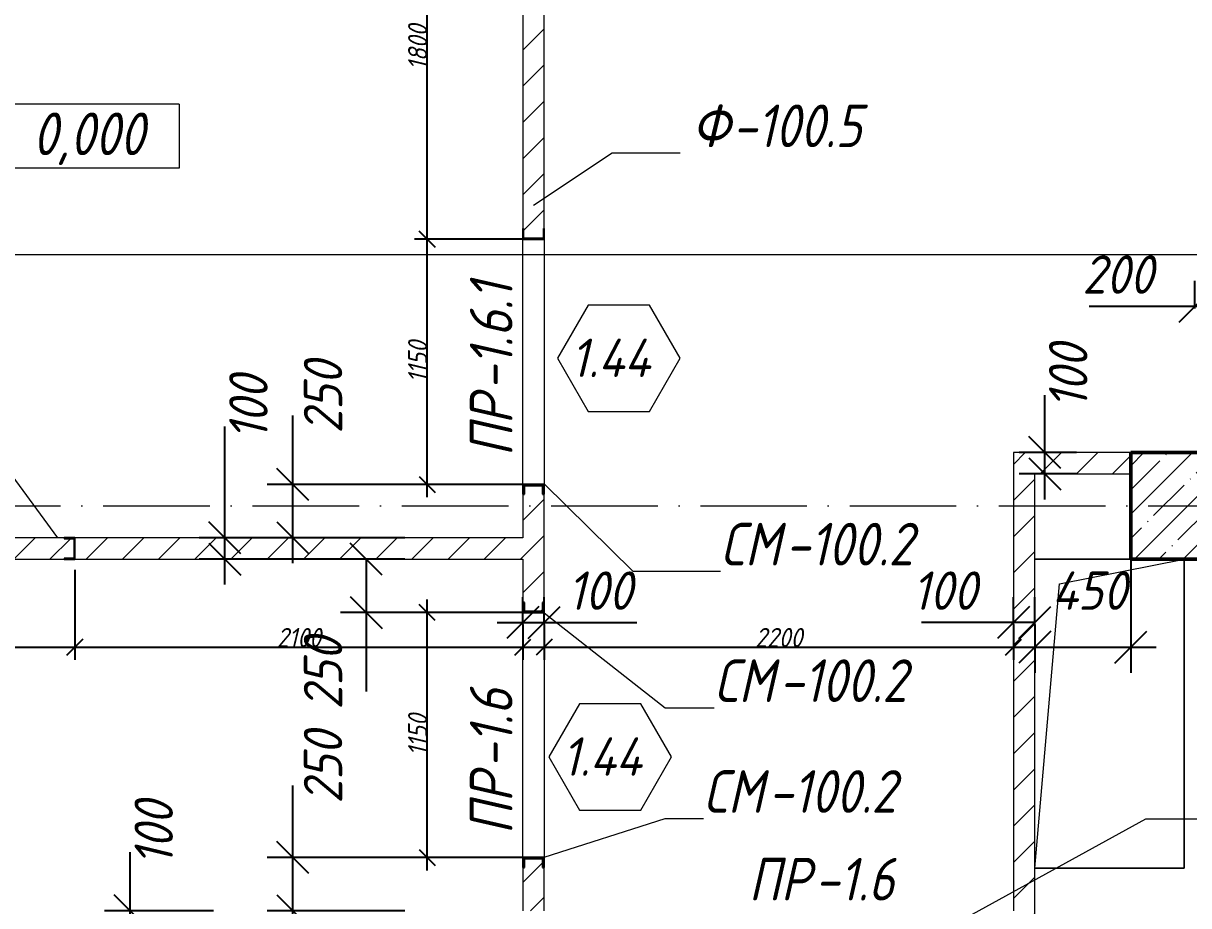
# Model space of a CAD drawing. Header units: millimetres. Extents: x -401725 to 250493, y 305116 to 802890.
# Drawn here: x -175143 to -169679, y 624872 to 629010 of the extents above; entities that cross this region are included whole.
import ezdxf

# ---------------------------------------------------------------- set-up
doc = ezdxf.new("R2010")
doc.units = ezdxf.units.MM
doc.linetypes.add('50_200_ШТРИХ_1Т_ш5_п1_п1_', pattern=[700, 500, -100, 0, -100])
for name, color, linetype, lineweight in [('A-____-____-DIMS', 7, 'Continuous', 9), ('A-DOOR-____-IDEN', 7, 'Continuous', 9), ('A-FLOR-____-OTLN', 7, 'Continuous', 9), ('A-GENM-____-IDEN', 7, 'Continuous', 9), ('A-GENM-____-MCUT', 7, 'Continuous', 25), ('A-GENM-____-OTLN', 7, 'Continuous', 9), ('A-GENM-____-OTLN-1', 7, 'Continuous', 25), ('G-____-____-DIMS', 7, 'Continuous', 9), ('S-COLS-____-MCUT', 7, 'Continuous', 50), ('S-COLS-____-OTLN', 7, 'Continuous', 9), ('S-GRID-____-OTLN-1', 7, '50_200_ШТРИХ_1Т_ш5_п1_п1_', 9)]:
    doc.layers.add(name, color=color, linetype=linetype, lineweight=lineweight)
for name, color, linetype, lineweight, true_color in [('A-WALL-____-PATT-5', 7, 'Continuous', 9, 0x000000), ('A-WALL-FNSH-MCUT-2', 7, 'Continuous', 13, 0x000000), ('G-____-____-SYMB-2', 7, 'Continuous', 9, 0x000000), ('I-WALL-____-OTLN-3', 7, 'Continuous', 9, 0x000000)]:
    doc.layers.add(name, color=color, linetype=linetype, lineweight=lineweight, true_color=true_color)
doc.styles.add('ISOCPEUR_I_10', font='isocpeui.ttf', dxfattribs={"width": 0.9, "height": 180})
doc.styles.add('ISOCPEUR_I_14', font='isocpeui.ttf', dxfattribs={"width": 0.9, "height": 180})
doc.styles.add('ISOCPEUR_I_2', font='isocpeui.ttf', dxfattribs={"width": 0.85, "height": 2.3})
doc.styles.add('ISOCPEUR_I_7', font='isocpeui.ttf', dxfattribs={"width": 0.9, "height": 90})
doc.dimstyles.new('ISO-1_8_0_9К_СРЕДНИЙ_Кладочные_2', dxfattribs={"dimscale": 304.8, "dimtxt": 89.638306, "dimasz": 0.246063, "dimexe": 0.19685, "dimexo": 0, "dimgap": 0, "dimtad": 1, "dimdec": 3, "dimrnd": 0.001, "dimdsep": 46, "dimtxsty": 'ISOCPEUR_I_7', "dimblk1": 'OBLIQUE', "dimblk2": 'OBLIQUE', "dimsah": 1, "dimcen": 0.09, "dimdle": 0.19685, "dimazin": 0, "dimtfac": 1, "dimtdec": 4, "dimtix": 1, "dimtmove": 1, "dimatfit": 3, "dimfxl": 1, "dimtvp": 1, "dimtolj": 1, "dimtzin": 0, "dimarcsym": 2})
doc.dimstyles.new('ISO-1_8_0_9К_СРЕДНИЙ_Кладочные_3', dxfattribs={"dimscale": 304.8, "dimtxt": 179.276612, "dimasz": 0.492126, "dimexe": 0.393701, "dimexo": 0, "dimgap": 0, "dimtad": 1, "dimdec": 3, "dimrnd": 0.001, "dimdsep": 46, "dimtxsty": 'ISOCPEUR_I_10', "dimblk1": 'OBLIQUE', "dimblk2": 'OBLIQUE', "dimsah": 1, "dimcen": 0.09, "dimdle": 0.393701, "dimazin": 0, "dimtfac": 1, "dimtdec": 4, "dimtix": 1, "dimtmove": 0, "dimatfit": 3, "dimfxl": 1, "dimtvp": 1, "dimtolj": 1, "dimtzin": 0, "dimarcsym": 2})
doc.dimstyles.new('ISO-1_8_0_9К_СРЕДНИЙ_Кладочные_4', dxfattribs={"dimscale": 304.8, "dimtxt": 179.276612, "dimasz": 0.492126, "dimexe": 0.393701, "dimexo": 0, "dimgap": 0, "dimtad": 1, "dimdec": 3, "dimrnd": 0.001, "dimdsep": 46, "dimtxsty": 'ISOCPEUR_I_10', "dimblk1": 'OBLIQUE', "dimblk2": 'OBLIQUE', "dimsah": 1, "dimcen": 0.09, "dimdle": 0.393701, "dimazin": 0, "dimtfac": 1, "dimtdec": 4, "dimtix": 1, "dimtmove": 1, "dimatfit": 3, "dimfxl": 1, "dimtvp": 1, "dimtolj": 1, "dimtzin": 0, "dimarcsym": 2})
pattern_1 = [(45, (-175000.74, 544716.51), (-84.85281, 84.85281), [])]

# ---------------------------------------------------------------- blocks, each defined once
blk = doc.blocks.new('BSC_Колонна _Прямоугольная - 500х500-V70-АР1_Кладочный план 1 этажа в осях 1-64_Ю-ЯЯ')
at = {"layer": 'S-COLS-____-OTLN'}
h = blk.add_hatch(dxfattribs=at)
h.set_pattern_fill('FP_71', color=256, style=0, pattern_type=2)
h.set_pattern_definition([(45, (-5300, -82031.04), (-114.04925, 114.04925), []), (45, (-5185.95, -82031.04), (-114.04925, 114.04925), [201.613, -40.323, 3.353, -36.97])])
h.paths.add_polyline_path([(-250, -250), (250, -250), (250, 250), (-250, 250)], flags=0)
at = {"layer": 'S-COLS-____-MCUT'}
for p, q in [((250, 250), (-250, 250)), ((-250, 250), (-250, -250)), ((250, -250), (250, 250)), ((-250, -250), (250, -250))]:
    blk.add_line(p, q, dxfattribs=at)
blk = doc.blocks.new('154_Стойка_СКБ_Швеллер - СМ-2230_100-28215779-АР1_Кладочный план 1 этажа в осях 1-64_Ю-ЯЯ')
at = {"layer": 'A-GENM-____-MCUT'}
for p, q in [((171, 50), (125, 50)), ((125, 50), (125, -50)), ((129.5, 42.4), (171, 42.4)), ((129.5, -42.4), (129.5, 42.4)), ((171, 42.4), (171, 50)), ((125, -50), (171, -50)), ((171, -42.4), (129.5, -42.4)), ((171, -50), (171, -42.4))]:
    blk.add_line(p, q, dxfattribs=at)
blk = doc.blocks.new('154_Фахверк_СКБ_Швеллер - Тип_100_4010-27736299-АР1_Кладочный план 1 этажа в осях 1-64_Ю-ЯЯ')
at = {"layer": 'A-GENM-____-MCUT'}
for p, q in [((175, 50), (125, 50)), ((125, 50), (125, -50)), ((128, 47), (175, 47)), ((128, -47), (128, 47)), ((175, 47), (175, 50)), ((125, -50), (175, -50)), ((175, -47), (128, -47)), ((175, -50), (175, -47))]:
    blk.add_line(p, q, dxfattribs=at)
blk = doc.blocks.new('AR_Отверстие прямоугольное _в плите_ - AR_Отверстие прямоугольное _в плите_-30602890-АР1_Кладочный план 1 этажа в осях 1-64_Ю-ЯЯ')
at = {"layer": 'A-GENM-____-OTLN'}
for p, q in [((100, 725), (-350, 725)), ((-233.3, 608.3), (350, 725)), ((350, -725), (350, 725)), ((-350, -725), (-233.3, 608.3)), ((-350, -725), (350, -725))]:
    blk.add_line(p, q, dxfattribs=at)
blk = doc.blocks.new('Марка проема - марка проема-27336095-АР1_Кладочный план 1 этажа в осях 1-64_Ю-ЯЯ')
at = {"layer": 'A-DOOR-____-IDEN'}
for p, q in [((-1.439, 0.159), (-2.877, -2.333)), ((1.439, 0.159), (-1.439, 0.159)), ((2.877, -2.333), (1.439, 0.159)), ((-2.877, -2.333), (-1.439, -4.825)), ((1.439, -4.825), (2.877, -2.333)), ((-1.439, -4.825), (1.439, -4.825))]:
    blk.add_line(p, q, dxfattribs=at)
blk = doc.blocks.new('_Oblique')
at = {"color": 0, "linetype": 'ByBlock', "lineweight": -2}
blk.add_line((-0.5, -0.5), (0.5, 0.5), dxfattribs=at)
blk = doc.blocks.new('*D12088')
at = {"layer": 'A-____-____-DIMS', "color": 0, "lineweight": -2, "transparency": 16777216}
for p, q in [((-173879.8, 625097.6), (-173879.8, 625435.3)), ((-172800.7, 625097.6), (-173999.8, 625097.6)), ((-173879.8, 624727.6), (-173879.8, 625097.6)), ((-173354.8, 624847.6), (-173999.8, 624847.6))]:
    blk.add_line(p, q, dxfattribs=at)
at = {"layer": 'Defpoints', "color": 0, "transparency": 16777216}
for p in [(-173879.8, 625097.6), (-172800.7, 625097.6), (-173354.8, 624847.6)]:
    blk.add_point(p, dxfattribs=at)
at = {"layer": 'A-____-____-DIMS', "color": 0, "lineweight": -2, "transparency": 16777216, "xscale": 150, "yscale": 150, "zscale": 150}
for p, rotation in [((-173879.8, 625097.6), 90), ((-173879.8, 624847.6), 270)]:
    blk.add_blockref('_Oblique', p, dxfattribs=dict(at, rotation=rotation))
at = {"layer": 'A-____-____-DIMS', "color": 0, "transparency": 16777216, "insert": (-173827.7, 625350.5), "char_height": 180, "width": 409.578, "attachment_point": 1, "rotation": 90, "line_spacing_factor": 1.149209, "style": 'ISOCPEUR_I_10'}
blk.add_mtext('\\A1;250', dxfattribs=at)
blk = doc.blocks.new('*D12089')
at = {"layer": 'A-____-____-DIMS', "color": 0, "lineweight": -2, "transparency": 16777216}
for p, q in [((-173248.8, 625037.6), (-173248.8, 626307.6)), ((-172738.1, 626247.6), (-173308.8, 626247.6)), ((-172800.7, 625097.6), (-173308.8, 625097.6))]:
    blk.add_line(p, q, dxfattribs=at)
at = {"layer": 'Defpoints', "color": 0, "transparency": 16777216}
for p in [(-173248.8, 626247.6), (-172738.1, 626247.6), (-172800.7, 625097.6)]:
    blk.add_point(p, dxfattribs=at)
at = {"layer": 'A-____-____-DIMS', "color": 0, "lineweight": -2, "transparency": 16777216, "xscale": 75, "yscale": 75, "zscale": 75}
for p, rotation in [((-173248.8, 626247.6), 90), ((-173248.8, 625097.6), 270)]:
    blk.add_blockref('_Oblique', p, dxfattribs=dict(at, rotation=rotation))
at = {"layer": 'A-____-____-DIMS', "color": 0, "transparency": 16777216, "insert": (-173293.8, 625672.6), "char_height": 90, "width": 463.361, "attachment_point": 5, "rotation": 90, "style": 'ISOCPEUR_I_7'}
blk.add_mtext('\\A1;1150', dxfattribs=at)
blk = doc.blocks.new('*D12090')
at = {"layer": 'A-____-____-DIMS', "color": 0, "lineweight": -2, "transparency": 16777216}
for p, q in [((-173354.8, 626497.6), (-173655.7, 626497.6)), ((-173535.7, 626497.6), (-173535.7, 626127.6)), ((-172738.1, 626247.6), (-173655.7, 626247.6)), ((-173535.7, 626247.6), (-173535.7, 625876.7))]:
    blk.add_line(p, q, dxfattribs=at)
at = {"layer": 'Defpoints', "color": 0, "transparency": 16777216}
for p in [(-173535.7, 626497.6), (-173354.8, 626497.6), (-172738.1, 626247.6)]:
    blk.add_point(p, dxfattribs=at)
at = {"layer": 'A-____-____-DIMS', "color": 0, "lineweight": -2, "transparency": 16777216, "xscale": 150, "yscale": 150, "zscale": 150}
for p, rotation in [((-173535.7, 626497.6), 90), ((-173535.7, 626247.6), 270)]:
    blk.add_blockref('_Oblique', p, dxfattribs=dict(at, rotation=rotation))
at = {"layer": 'A-____-____-DIMS', "color": 0, "transparency": 16777216, "insert": (-173827.7, 625791.9), "char_height": 180, "width": 409.578, "attachment_point": 1, "rotation": 90, "line_spacing_factor": 1.149209, "style": 'ISOCPEUR_I_10'}
blk.add_mtext('\\A1;250', dxfattribs=at)
blk = doc.blocks.new('*D12091')
at = {"layer": 'A-____-____-DIMS', "color": 0, "lineweight": -2, "transparency": 16777216}
for p, q in [((-174197.6, 626597.6), (-174197.6, 627119.3)), ((-173354.8, 626597.6), (-174317.6, 626597.6)), ((-174197.6, 626377.6), (-174197.6, 626597.6)), ((-173354.8, 626497.6), (-174317.6, 626497.6))]:
    blk.add_line(p, q, dxfattribs=at)
at = {"layer": 'Defpoints', "color": 0, "transparency": 16777216}
for p in [(-174197.6, 626597.6), (-173354.8, 626597.6), (-173354.8, 626497.6)]:
    blk.add_point(p, dxfattribs=at)
at = {"layer": 'A-____-____-DIMS', "color": 0, "lineweight": -2, "transparency": 16777216, "xscale": 150, "yscale": 150, "zscale": 150}
for p, rotation in [((-174197.6, 626597.6), 90), ((-174197.6, 626497.6), 270)]:
    blk.add_blockref('_Oblique', p, dxfattribs=dict(at, rotation=rotation))
at = {"layer": 'A-____-____-DIMS', "color": 0, "transparency": 16777216, "insert": (-174177.3, 627055.2), "char_height": 180, "width": 368.207, "attachment_point": 1, "rotation": 90, "line_spacing_factor": 1.149209, "style": 'ISOCPEUR_I_10'}
blk.add_mtext('\\A1;100', dxfattribs=at)
blk = doc.blocks.new('*D12092')
at = {"layer": 'A-____-____-DIMS', "color": 0, "lineweight": -2, "transparency": 16777216}
for p, q in [((-173879.8, 626847.6), (-173879.8, 627171.1)), ((-172800.7, 626847.6), (-173999.8, 626847.6)), ((-173879.8, 626477.6), (-173879.8, 626847.6)), ((-173354.8, 626597.6), (-173999.8, 626597.6))]:
    blk.add_line(p, q, dxfattribs=at)
at = {"layer": 'Defpoints', "color": 0, "transparency": 16777216}
for p in [(-173879.8, 626847.6), (-172800.7, 626847.6), (-173354.8, 626597.6)]:
    blk.add_point(p, dxfattribs=at)
at = {"layer": 'A-____-____-DIMS', "color": 0, "lineweight": -2, "transparency": 16777216, "xscale": 150, "yscale": 150, "zscale": 150}
for p, rotation in [((-173879.8, 626847.6), 90), ((-173879.8, 626597.6), 270)]:
    blk.add_blockref('_Oblique', p, dxfattribs=dict(at, rotation=rotation))
at = {"layer": 'A-____-____-DIMS', "color": 0, "transparency": 16777216, "insert": (-173827.7, 627086.3), "char_height": 180, "width": 409.578, "attachment_point": 1, "rotation": 90, "line_spacing_factor": 1.149209, "style": 'ISOCPEUR_I_10'}
blk.add_mtext('\\A1;250', dxfattribs=at)
blk = doc.blocks.new('*D12093')
at = {"layer": 'A-____-____-DIMS', "color": 0, "lineweight": -2, "transparency": 16777216}
for p, q in [((-173248.8, 626787.6), (-173248.8, 628057.6)), ((-172738.1, 627997.6), (-173308.8, 627997.6)), ((-172800.7, 626847.6), (-173308.8, 626847.6))]:
    blk.add_line(p, q, dxfattribs=at)
at = {"layer": 'Defpoints', "color": 0, "transparency": 16777216}
for p in [(-173248.8, 627997.6), (-172738.1, 627997.6), (-172800.7, 626847.6)]:
    blk.add_point(p, dxfattribs=at)
at = {"layer": 'A-____-____-DIMS', "color": 0, "lineweight": -2, "transparency": 16777216, "xscale": 75, "yscale": 75, "zscale": 75}
for p, rotation in [((-173248.8, 627997.6), 90), ((-173248.8, 626847.6), 270)]:
    blk.add_blockref('_Oblique', p, dxfattribs=dict(at, rotation=rotation))
at = {"layer": 'A-____-____-DIMS', "color": 0, "transparency": 16777216, "insert": (-173293.8, 627422.6), "char_height": 90, "width": 463.361, "attachment_point": 5, "rotation": 90, "style": 'ISOCPEUR_I_7'}
blk.add_mtext('\\A1;1150', dxfattribs=at)
blk = doc.blocks.new('*D12094')
at = {"layer": 'A-____-____-DIMS', "color": 0, "lineweight": -2, "transparency": 16777216}
for p, q in [((-173248.8, 627937.6), (-173248.8, 629857.6)), ((-172800.7, 629797.6), (-173308.8, 629797.6)), ((-172738.1, 627997.6), (-173308.8, 627997.6))]:
    blk.add_line(p, q, dxfattribs=at)
at = {"layer": 'Defpoints', "color": 0, "transparency": 16777216}
for p in [(-173248.8, 629797.6), (-172800.7, 629797.6), (-172738.1, 627997.6)]:
    blk.add_point(p, dxfattribs=at)
at = {"layer": 'A-____-____-DIMS', "color": 0, "lineweight": -2, "transparency": 16777216, "xscale": 75, "yscale": 75, "zscale": 75}
for p, rotation in [((-173248.8, 629797.6), 90), ((-173248.8, 627997.6), 270)]:
    blk.add_blockref('_Oblique', p, dxfattribs=dict(at, rotation=rotation))
at = {"layer": 'A-____-____-DIMS', "color": 0, "transparency": 16777216, "insert": (-173293.8, 628897.6), "char_height": 90, "width": 504.733, "attachment_point": 5, "rotation": 90, "style": 'ISOCPEUR_I_7'}
blk.add_mtext('\\A1;1800', dxfattribs=at)
blk = doc.blocks.new('*D12097')
at = {"layer": 'A-____-____-DIMS', "color": 0, "lineweight": -2, "transparency": 16777216}
for p, q in [((-176950.7, 626497.6), (-176950.7, 626024.4)), ((-174900.7, 626447.6), (-174900.7, 626024.4)), ((-177010.7, 626084.4), (-174840.7, 626084.4))]:
    blk.add_line(p, q, dxfattribs=at)
at = {"layer": 'Defpoints', "color": 0, "transparency": 16777216}
for p in [(-176950.7, 626497.6), (-174900.7, 626447.6), (-174900.7, 626084.4)]:
    blk.add_point(p, dxfattribs=at)
at = {"layer": 'A-____-____-DIMS', "color": 0, "lineweight": -2, "transparency": 16777216, "xscale": 75, "yscale": 75, "zscale": 75, "rotation": 180}
blk.add_blockref('_Oblique', (-176950.7, 626084.4), dxfattribs=at)
at = {"layer": 'A-____-____-DIMS', "color": 0, "lineweight": -2, "transparency": 16777216, "xscale": 75, "yscale": 75, "zscale": 75}
blk.add_blockref('_Oblique', (-174900.7, 626084.4), dxfattribs=at)
at = {"layer": 'A-____-____-DIMS', "color": 0, "transparency": 16777216, "insert": (-175925.7, 626129.4), "char_height": 90, "width": 546.104, "attachment_point": 5, "style": 'ISOCPEUR_I_7'}
blk.add_mtext('\\A1;2050', dxfattribs=at)
blk = doc.blocks.new('*D12098')
at = {"layer": 'A-____-____-DIMS', "color": 0, "lineweight": -2, "transparency": 16777216}
for p, q in [((-174900.7, 626447.6), (-174900.7, 626024.4)), ((-172800.7, 626190.4), (-172800.7, 626024.4)), ((-174960.7, 626084.4), (-172740.7, 626084.4))]:
    blk.add_line(p, q, dxfattribs=at)
at = {"layer": 'Defpoints', "color": 0, "transparency": 16777216}
for p in [(-174900.7, 626447.6), (-172800.7, 626190.4), (-172800.7, 626084.4)]:
    blk.add_point(p, dxfattribs=at)
at = {"layer": 'A-____-____-DIMS', "color": 0, "lineweight": -2, "transparency": 16777216, "xscale": 75, "yscale": 75, "zscale": 75, "rotation": 180}
blk.add_blockref('_Oblique', (-174900.7, 626084.4), dxfattribs=at)
at = {"layer": 'A-____-____-DIMS', "color": 0, "lineweight": -2, "transparency": 16777216, "xscale": 75, "yscale": 75, "zscale": 75}
blk.add_blockref('_Oblique', (-172800.7, 626084.4), dxfattribs=at)
at = {"layer": 'A-____-____-DIMS', "color": 0, "transparency": 16777216, "insert": (-173850.7, 626129.4), "char_height": 90, "width": 504.733, "attachment_point": 5, "style": 'ISOCPEUR_I_7'}
blk.add_mtext('\\A1;2100', dxfattribs=at)
blk = doc.blocks.new('*D12099')
at = {"layer": 'A-____-____-DIMS', "color": 0, "lineweight": -2, "transparency": 16777216}
for p, q in [((-172800.7, 626190.4), (-172800.7, 626319.5)), ((-172700.7, 626190.4), (-172700.7, 626319.5)), ((-172920.7, 626199.5), (-172700.7, 626199.5)), ((-172700.7, 626199.5), (-172266.6, 626199.5))]:
    blk.add_line(p, q, dxfattribs=at)
at = {"layer": 'Defpoints', "color": 0, "transparency": 16777216}
for p in [(-172700.7, 626199.5), (-172800.7, 626190.4), (-172700.7, 626190.4)]:
    blk.add_point(p, dxfattribs=at)
at = {"layer": 'A-____-____-DIMS', "color": 0, "lineweight": -2, "transparency": 16777216, "xscale": 150, "yscale": 150, "zscale": 150, "rotation": 180}
blk.add_blockref('_Oblique', (-172800.7, 626199.5), dxfattribs=at)
at = {"layer": 'A-____-____-DIMS', "color": 0, "lineweight": -2, "transparency": 16777216, "xscale": 150, "yscale": 150, "zscale": 150}
blk.add_blockref('_Oblique', (-172700.7, 626199.5), dxfattribs=at)
at = {"layer": 'A-____-____-DIMS', "color": 0, "transparency": 16777216, "insert": (-172591, 626439.5), "char_height": 180, "width": 368.207, "attachment_point": 1, "line_spacing_factor": 1.149209, "style": 'ISOCPEUR_I_10'}
blk.add_mtext('\\A1;100', dxfattribs=at)
blk = doc.blocks.new('*D12100')
at = {"layer": 'A-____-____-DIMS', "color": 0, "lineweight": -2, "transparency": 16777216}
for p, q in [((-172700.7, 626190.4), (-172700.7, 626024.4)), ((-170500.7, 626190.4), (-170500.7, 626024.4)), ((-172760.7, 626084.4), (-170440.7, 626084.4))]:
    blk.add_line(p, q, dxfattribs=at)
at = {"layer": 'Defpoints', "color": 0, "transparency": 16777216}
for p in [(-172700.7, 626190.4), (-170500.7, 626190.4), (-170500.7, 626084.4)]:
    blk.add_point(p, dxfattribs=at)
at = {"layer": 'A-____-____-DIMS', "color": 0, "lineweight": -2, "transparency": 16777216, "xscale": 75, "yscale": 75, "zscale": 75, "rotation": 180}
blk.add_blockref('_Oblique', (-172700.7, 626084.4), dxfattribs=at)
at = {"layer": 'A-____-____-DIMS', "color": 0, "lineweight": -2, "transparency": 16777216, "xscale": 75, "yscale": 75, "zscale": 75}
blk.add_blockref('_Oblique', (-170500.7, 626084.4), dxfattribs=at)
at = {"layer": 'A-____-____-DIMS', "color": 0, "transparency": 16777216, "insert": (-171600.7, 626129.4), "char_height": 90, "width": 546.104, "attachment_point": 5, "style": 'ISOCPEUR_I_7'}
blk.add_mtext('\\A1;2200', dxfattribs=at)
blk = doc.blocks.new('*D12101')
at = {"layer": 'A-____-____-DIMS', "color": 0, "lineweight": -2, "transparency": 16777216}
for p, q in [((-170500.7, 626190.4), (-170500.7, 626319.5)), ((-170400.7, 626190.4), (-170400.7, 626319.5)), ((-170500.7, 626199.5), (-170931.3, 626199.5)), ((-170400.7, 626199.5), (-170620.7, 626199.5))]:
    blk.add_line(p, q, dxfattribs=at)
at = {"layer": 'Defpoints', "color": 0, "transparency": 16777216}
for p in [(-170400.7, 626199.5), (-170500.7, 626190.4), (-170400.7, 626190.4)]:
    blk.add_point(p, dxfattribs=at)
at = {"layer": 'A-____-____-DIMS', "color": 0, "lineweight": -2, "transparency": 16777216, "xscale": 150, "yscale": 150, "zscale": 150, "rotation": 180}
blk.add_blockref('_Oblique', (-170500.7, 626199.5), dxfattribs=at)
at = {"layer": 'A-____-____-DIMS', "color": 0, "lineweight": -2, "transparency": 16777216, "xscale": 150, "yscale": 150, "zscale": 150}
blk.add_blockref('_Oblique', (-170400.7, 626199.5), dxfattribs=at)
at = {"layer": 'A-____-____-DIMS', "color": 0, "transparency": 16777216, "insert": (-170975.1, 626439.5), "char_height": 180, "width": 368.207, "attachment_point": 1, "line_spacing_factor": 1.149209, "style": 'ISOCPEUR_I_10'}
blk.add_mtext('\\A1;100', dxfattribs=at)
blk = doc.blocks.new('*D12102')
at = {"layer": 'A-____-____-DIMS', "color": 0, "lineweight": -2, "transparency": 16777216}
for p, q in [((-169950.7, 626497.6), (-169950.7, 625964.4)), ((-170400.7, 626190.4), (-170400.7, 625964.4)), ((-170520.7, 626084.4), (-169830.7, 626084.4))]:
    blk.add_line(p, q, dxfattribs=at)
at = {"layer": 'Defpoints', "color": 0, "transparency": 16777216}
for p in [(-169950.7, 626497.6), (-170400.7, 626190.4), (-169950.7, 626084.4)]:
    blk.add_point(p, dxfattribs=at)
at = {"layer": 'A-____-____-DIMS', "color": 0, "lineweight": -2, "transparency": 16777216, "xscale": 150, "yscale": 150, "zscale": 150, "rotation": 180}
blk.add_blockref('_Oblique', (-170400.7, 626084.4), dxfattribs=at)
at = {"layer": 'A-____-____-DIMS', "color": 0, "lineweight": -2, "transparency": 16777216, "xscale": 150, "yscale": 150, "zscale": 150}
blk.add_blockref('_Oblique', (-169950.7, 626084.4), dxfattribs=at)
at = {"layer": 'A-____-____-DIMS', "color": 0, "transparency": 16777216, "insert": (-170320.4, 626439.5), "char_height": 180, "width": 426.127, "attachment_point": 1, "line_spacing_factor": 1.149209, "style": 'ISOCPEUR_I_10'}
blk.add_mtext('\\A1;450', dxfattribs=at)
blk = doc.blocks.new('*D12113')
at = {"layer": 'A-____-____-DIMS', "color": 0, "lineweight": -2, "transparency": 16777216}
for p, q in [((-170354, 626997.6), (-170354, 627266.5)), ((-170204.6, 626997.6), (-170474, 626997.6)), ((-170354, 626777.6), (-170354, 626997.6)), ((-170204.6, 626897.6), (-170474, 626897.6))]:
    blk.add_line(p, q, dxfattribs=at)
at = {"layer": 'Defpoints', "color": 0, "transparency": 16777216}
for p in [(-170354, 626997.6), (-170204.6, 626997.6), (-170204.6, 626897.6)]:
    blk.add_point(p, dxfattribs=at)
at = {"layer": 'A-____-____-DIMS', "color": 0, "lineweight": -2, "transparency": 16777216, "xscale": 150, "yscale": 150, "zscale": 150}
for p, rotation in [((-170354, 626997.6), 90), ((-170354, 626897.6), 270)]:
    blk.add_blockref('_Oblique', p, dxfattribs=dict(at, rotation=rotation))
at = {"layer": 'A-____-____-DIMS', "color": 0, "transparency": 16777216, "insert": (-170333.7, 627202.4), "char_height": 180, "width": 368.207, "attachment_point": 1, "rotation": 90, "line_spacing_factor": 1.149209, "style": 'ISOCPEUR_I_10'}
blk.add_mtext('\\A1;100', dxfattribs=at)
blk = doc.blocks.new('*D12143')
at = {"layer": 'A-____-____-DIMS', "color": 0, "lineweight": -2, "transparency": 16777216}
for p, q in [((-169650.7, 627672.9), (-169650.7, 627802)), ((-169450.7, 627672.9), (-169450.7, 627802)), ((-169650.7, 627682), (-170144.9, 627682)), ((-169450.7, 627682), (-169770.7, 627682))]:
    blk.add_line(p, q, dxfattribs=at)
at = {"layer": 'Defpoints', "color": 0, "transparency": 16777216}
for p in [(-169650.7, 627672.9), (-169450.7, 627682), (-169450.7, 627672.9)]:
    blk.add_point(p, dxfattribs=at)
at = {"layer": 'A-____-____-DIMS', "color": 0, "lineweight": -2, "transparency": 16777216, "xscale": 150, "yscale": 150, "zscale": 150, "rotation": 180}
blk.add_blockref('_Oblique', (-169650.7, 627682), dxfattribs=at)
at = {"layer": 'A-____-____-DIMS', "color": 0, "lineweight": -2, "transparency": 16777216, "xscale": 150, "yscale": 150, "zscale": 150}
blk.add_blockref('_Oblique', (-169450.7, 627682), dxfattribs=at)
at = {"layer": 'A-____-____-DIMS', "color": 0, "transparency": 16777216, "insert": (-170177.6, 627922), "char_height": 180, "width": 409.578, "attachment_point": 1, "line_spacing_factor": 1.149209, "style": 'ISOCPEUR_I_10'}
blk.add_mtext('\\A1;200', dxfattribs=at)
blk = doc.blocks.new('*D12151')
at = {"layer": 'A-____-____-DIMS', "color": 0, "lineweight": -2, "transparency": 16777216}
for p, q in [((-174641.6, 624847.6), (-174641.6, 625123.4)), ((-174641.6, 624747.6), (-174641.6, 624967.6)), ((-174250.7, 624847.6), (-174761.6, 624847.6)), ((-174150.7, 624747.6), (-174761.6, 624747.6))]:
    blk.add_line(p, q, dxfattribs=at)
at = {"layer": 'Defpoints', "color": 0, "transparency": 16777216}
for p in [(-174250.7, 624847.6), (-174641.6, 624747.6), (-174150.7, 624747.6)]:
    blk.add_point(p, dxfattribs=at)
at = {"layer": 'A-____-____-DIMS', "color": 0, "lineweight": -2, "transparency": 16777216, "xscale": 150, "yscale": 150, "zscale": 150}
for p, rotation in [((-174641.6, 624847.6), 90), ((-174641.6, 624747.6), 270)]:
    blk.add_blockref('_Oblique', p, dxfattribs=dict(at, rotation=rotation))
at = {"layer": 'A-____-____-DIMS', "color": 0, "transparency": 16777216, "insert": (-174621.4, 625059.3), "char_height": 180, "width": 368.207, "attachment_point": 1, "rotation": 90, "line_spacing_factor": 1.149209, "style": 'ISOCPEUR_I_10'}
blk.add_mtext('\\A1;100', dxfattribs=at)
blk = doc.blocks.new('Высотные отметки - 9_5х3_5_h_-17668430-АР1_Кладочный план 1 этажа в осях 1-64_Ю-ЯЯ')
at = {"layer": 'G-____-____-DIMS'}
for p, q in [((-4, 3), (-4, 0)), ((4, 3), (-4, 3)), ((4, 3), (4, 0)), ((4, 0), (-4, 0))]:
    blk.add_line(p, q, dxfattribs=at)

msp = doc.modelspace()

# ---------------------------------------------------------------- hatches: boundary and pattern name
at = {"layer": 'A-WALL-____-PATT-5'}
h = msp.add_hatch(dxfattribs=at)
h.set_pattern_fill('FP_4', color=256, style=0, pattern_type=2)
h.set_pattern_definition(pattern_1)
h.paths.add_polyline_path([(-172708.3357, 624847.5526), (-172700.7357, 624847.5526), (-172700.7357, 625051.5526), (-172708.3357, 625051.5526), (-172708.3357, 625093.0526), (-172793.1357, 625093.0526), (-172793.1357, 625051.5526), (-172800.7357, 625051.5526), (-172800.7357, 624847.5526), (-172793.1357, 624847.5526)], flags=0)
h.paths.add_polyline_path([(-172708.3357, 626252.0526), (-172708.3357, 626293.5526), (-172700.7357, 626293.5526), (-172700.7357, 626801.5526), (-172708.3357, 626801.5526), (-172708.3357, 626843.0526), (-172793.1357, 626843.0526), (-172793.1357, 626801.5526), (-172800.7357, 626801.5526), (-172800.7357, 626293.5526), (-172793.1357, 626293.5526), (-172793.1357, 626252.0526)], flags=0)
h.paths.add_polyline_path([(-172703.7357, 628000.5526), (-172703.5135, 628047.5526), (-172700.7357, 628047.5526), (-172700.7357, 629797.5526), (-172800.7357, 629797.5526), (-172800.7357, 628047.5526), (-172797.7357, 628047.5526), (-172797.7357, 628000.5526)], flags=0)
h = msp.add_hatch(dxfattribs=at)
h.set_pattern_fill('FP_4', color=256, style=0, pattern_type=2)
h.set_pattern_definition(pattern_1)
h.paths.add_polyline_path([(-170500.7357, 626897.5526), (-169950.7357, 626897.5526), (-169950.7357, 626997.5526), (-170500.7357, 626997.5526)], flags=0)
h = msp.add_hatch(dxfattribs=at)
h.set_pattern_fill('FP_4', color=256, style=0, pattern_type=2)
h.set_pattern_definition(pattern_1)
h.paths.add_polyline_path([(-170403.7357, 621547.5526), (-170400.7357, 621547.5526), (-170400.7357, 623147.5526), (-170500.7357, 623147.5526), (-170500.7357, 621547.5526), (-170497.7357, 621547.5526)], flags=0)
h.paths.add_polyline_path([(-170450.8295, 623150.5526), (-170403.7357, 623150.5526), (-170403.7357, 623197.5526), (-170400.7357, 623197.5526), (-170400.7357, 626897.5526), (-170500.7357, 626897.5526), (-170500.7357, 623197.5526), (-170497.7357, 623197.5526), (-170497.7357, 623150.5526)], flags=0)
h = msp.add_hatch(dxfattribs=at)
h.set_pattern_fill('FP_4', color=256, style=0, pattern_type=2)
h.set_pattern_definition(pattern_1)
h.paths.add_polyline_path([(-172800.7357, 626497.5526), (-172800.7357, 626597.5526), (-174900.7357, 626597.5526), (-174900.7357, 626497.5526), (-173247.8146, 626497.5526)], flags=0)
h.paths.add_polyline_path([(-174950.7357, 626497.5526), (-174950.7357, 626500.5526), (-174903.7357, 626500.5526), (-174903.7357, 626594.5526), (-174950.7357, 626594.5526), (-174950.7357, 626597.5526), (-176950.7357, 626597.5526), (-176950.7357, 626497.5526), (-175015.2789, 626497.5526)], flags=0)

# ---------------------------------------------------------------- linework, layer by layer
at = {"layer": 'A-FLOR-____-OTLN'}
for p, q in [((-172800.7357, 626847.5526), (-172800.7357, 627997.5526)), ((-170400.7357, 626497.5526), (-169950.7357, 626497.5526)), ((-169700.7357, 626497.5526), (-169700.7357, 625047.5526)), ((-169700.7357, 625047.5526), (-170400.7357, 625047.5526))]:
    msp.add_line(p, q, dxfattribs=at)
at = {"layer": 'A-GENM-____-IDEN'}
for p, q in [((-172750.7357, 628157.5526), (-172381.8682, 628402.1739)), ((-172381.8682, 628402.1739), (-172063.0007, 628402.1739)), ((-174980.7357, 626597.5526), (-175260.2118, 626976.3097)), ((-172700.7357, 626849.5526), (-172285.6492, 626440.4421)), ((-172285.6492, 626440.4421), (-171873.8193, 626440.4421)), ((-172700.7357, 626245.5526), (-172134.1926, 625800.0705)), ((-172134.1926, 625800.0705), (-171903.4147, 625800.0705)), ((-172700.7357, 625099.5526), (-172134.1926, 625280.4421)), ((-172134.1926, 625280.4421), (-171953.8193, 625280.4421)), ((-170754.7357, 624797.5526), (-169879.0545, 625279.6147)), ((-169879.0545, 625279.6147), (-169047.5789, 625279.6147))]:
    msp.add_line(p, q, dxfattribs=at)
at = {"layer": 'A-WALL-FNSH-MCUT-2'}
for p, q in [((-172800.7357, 630147.5526), (-172800.7357, 628047.5526)), ((-172700.7357, 628047.5526), (-172700.7357, 629797.5526)), ((-170500.7357, 626997.5526), (-170500.7357, 624847.5526)), ((-169950.7357, 626997.5526), (-170500.7357, 626997.5526)), ((-170400.7357, 623197.5526), (-170400.7357, 626897.5526)), ((-170400.7357, 626897.5526), (-169950.7357, 626897.5526)), ((-172800.7357, 626801.5526), (-172800.7357, 626597.5526)), ((-172700.7357, 626293.5526), (-172700.7357, 626801.5526)), ((-174950.7357, 626597.5526), (-176950.7357, 626597.5526)), ((-172800.7357, 626597.5526), (-174900.7357, 626597.5526)), ((-176950.7357, 626497.5526), (-174950.7357, 626497.5526)), ((-174900.7357, 626497.5526), (-172800.7357, 626497.5526)), ((-172800.7357, 626497.5526), (-172800.7357, 626293.5526)), ((-172800.7357, 625051.5526), (-172800.7357, 624847.5526)), ((-172700.7357, 624847.5526), (-172700.7357, 625051.5526))]:
    msp.add_line(p, q, dxfattribs=at)
at = {"layer": 'G-____-____-SYMB-2'}
msp.add_line((-180262.5176, 627925.5632), (-70620.9903, 627925.5632), dxfattribs=at)
at = {"layer": 'I-WALL-____-OTLN-3'}
for p, q in [((-172700.7357, 627997.5526), (-172700.7357, 626847.5526)), ((-172800.7357, 625097.5526), (-172800.7357, 626247.5526)), ((-172700.7357, 626247.5526), (-172700.7357, 625097.5526))]:
    msp.add_line(p, q, dxfattribs=at)
at = {"layer": 'S-GRID-____-OTLN-1'}
msp.add_line((-179669.5059, 626747.5526), (-70926.3291, 626747.5526), dxfattribs=at)

# ---------------------------------------------------------------- block references
at = {"layer": 'A-DOOR-____-IDEN', "xscale": 99.99999999999993, "yscale": 99.99999999999993, "zscale": 99.99999999999993}
for p in [(-172350.7357, 627672.5526), (-172390.7357, 625802.5526)]:
    msp.add_blockref('Марка проема - марка проема-27336095-АР1_Кладочный план 1 этажа в осях 1-64_Ю-ЯЯ', p, dxfattribs=at)
at = {"layer": 'A-GENM-____-OTLN'}
msp.add_blockref('AR_Отверстие прямоугольное _в плите_ - AR_Отверстие прямоугольное _в плите_-30602890-АР1_Кладочный план 1 этажа в осях 1-64_Ю-ЯЯ', (-170050.7357, 625772.5526), dxfattribs=at)
at = {"layer": 'A-GENM-____-OTLN-1'}
for name, p, rotation in [('154_Фахверк_СКБ_Швеллер - Тип_100_4010-27736299-АР1_Кладочный план 1 этажа в осях 1-64_Ю-ЯЯ', (-172750.7357, 627872.5526), 89.99999999999991), ('154_Стойка_СКБ_Швеллер - СМ-2230_100-28215779-АР1_Кладочный план 1 этажа в осях 1-64_Ю-ЯЯ', (-172750.7357, 626972.5526), 269.9999999999999), ('154_Фахверк_СКБ_Швеллер - Тип_100_4010-27736299-АР1_Кладочный план 1 этажа в осях 1-64_Ю-ЯЯ', (-174775.7357, 626547.5526), 180), ('154_Стойка_СКБ_Швеллер - СМ-2230_100-28215779-АР1_Кладочный план 1 этажа в осях 1-64_Ю-ЯЯ', (-172750.7357, 626122.5526), 89.99999999999991), ('154_Стойка_СКБ_Швеллер - СМ-2230_100-28215779-АР1_Кладочный план 1 этажа в осях 1-64_Ю-ЯЯ', (-172750.7357, 625222.5526), 269.9999999999999)]:
    msp.add_blockref(name, p, dxfattribs=dict(at, rotation=rotation))
at = {"layer": 'G-____-____-DIMS', "xscale": 99.99999999999993, "yscale": 99.99999999999993, "zscale": 99.99999999999993}
msp.add_blockref('Высотные отметки - 9_5х3_5_h_-17668430-АР1_Кладочный план 1 этажа в осях 1-64_Ю-ЯЯ', (-174811.9623, 628330.4097), dxfattribs=at)
at = {"layer": 'S-COLS-____-OTLN'}
msp.add_blockref('BSC_Колонна _Прямоугольная - 500х500-V70-АР1_Кладочный план 1 этажа в осях 1-64_Ю-ЯЯ', (-169700.7357, 626747.5526), dxfattribs=at)

# ---------------------------------------------------------------- texts
at = {"layer": 'A-DOOR-____-IDEN', "char_height": 200, "attachment_point": 1, "rotation": 90, "style": 'ISOCPEUR_I_2'}
for s, insert, width in [('-1.6.1', (-173049.2552, 627288.1947), 692.658), ('ПР', (-173049.2552, 626978.6322), 375.18975), ('-1.6', (-173049.2552, 625515.5947), 505.063125), ('ПР', (-173049.2552, 625206.0322), 375.18975)]:
    msp.add_mtext(s, dxfattribs=dict(at, insert=insert, width=width))
at = {"layer": 'A-DOOR-____-IDEN', "attachment_point": 1}
for s, insert, char_height, width, style in [('1.44', (-172575.9248, 627531.3721), 180, 497.847937, 'ISOCPEUR_I_14'), ('1.44', (-172615.9248, 625661.3721), 180, 497.847937, 'ISOCPEUR_I_14'), ('ПР', (-171742.2561, 625096.0721), 200, 375.18975, 'ISOCPEUR_I_2'), ('-1.6', (-171432.6936, 625096.0721), 200, 505.063125, 'ISOCPEUR_I_2')]:
    msp.add_mtext(s, dxfattribs=dict(at, insert=insert, char_height=char_height, width=width, style=style))
at = {"layer": 'A-GENM-____-IDEN', "char_height": 200, "attachment_point": 1, "style": 'ISOCPEUR_I_2'}
for s, insert, width in [('\\fISOCPEUR|b0|i1|c204|p34|;\\W.9;Ф', (-172009.5573, 628629.29), 230.886), ('-100.5', (-171819.0573, 628629.29), 822.531375), ('СМ', (-171873.8193, 626667.5583), 367.974562), ('-100.2', (-171570.2099, 626667.5583), 822.531375), ('СМ', (-171903.4147, 626027.1866), 367.974562), ('-100.2', (-171599.8053, 626027.1866), 822.531375), ('СМ', (-171953.8193, 625507.5583), 367.974562), ('-100.2', (-171650.2099, 625507.5583), 822.531375)]:
    msp.add_mtext(s, dxfattribs=dict(at, insert=insert, width=width))
at = {"layer": 'G-____-____-DIMS', "insert": (-175098.7954, 628591.7008), "char_height": 200, "width": 688.399425, "attachment_point": 1, "line_spacing_factor": 1.149209, "style": 'ISOCPEUR_I_2'}
msp.add_mtext('0,000', dxfattribs=at)

# ---------------------------------------------------------------- dimensions: what is measured, and where the dimension line sits
at = {"layer": 'A-____-____-DIMS'}
for base, p1, p2, override, picture, middle in [((-173248.7554, 629797.5526), (-172738.1166, 627997.5526), (-172800.7357, 629797.5526), {"dimpost": '<>', "dimfxl": 1801.088879}, '*D12094', (-173293.7554, 628897.5526)), ((-173248.7554, 627997.5526), (-172800.7357, 626847.5526), (-172738.1166, 627997.5526), {"dimpost": '<>', "dimfxl": 1151.703586}, '*D12093', (-173293.7554, 627422.5526)), ((-173248.7554, 626247.5526), (-172800.7357, 625097.5526), (-172738.1166, 626247.5526), {"dimpost": '<>', "dimfxl": 1151.703586}, '*D12089', (-173293.7554, 625672.5526))]:
    dim = msp.add_linear_dim(base=base, p1=p1, p2=p2, angle=90, dimstyle='ISO-1_8_0_9К_СРЕДНИЙ_Кладочные_2', override=override, dxfattribs=at)
    dim.commit()
    dim.dimension.update_dxf_attribs({"geometry": picture, "text_midpoint": middle})
for base, p1, p2, dimstyle, override, picture, middle in [((-169450.7357, 627682.0018), (-169650.7357, 627672.9058), (-169450.7357, 627672.9058), 'ISO-1_8_0_9К_СРЕДНИЙ_Кладочные_3', {"dimpost": '<>', "dimfxl": 200}, '*D12143', (-169972.7994, 627682.0018)), ((-169950.7357, 626084.3619), (-170400.7357, 626190.4279), (-169950.7357, 626497.5526), 'ISO-1_8_0_9К_СРЕДНИЙ_Кладочные_4', {"dimpost": '<>', "dimfxl": 544.817015}, '*D12102', (-170107.3831, 626199.5239)), ((-172700.7357, 626199.5239), (-172800.7357, 626190.4279), (-172700.7357, 626190.4279), 'ISO-1_8_0_9К_СРЕДНИЙ_Кладочные_3', {"dimpost": '<>', "dimfxl": 100}, '*D12099', (-172406.873, 626199.5239)), ((-170400.7357, 626199.5239), (-170500.7357, 626190.4279), (-170400.7357, 626190.4279), 'ISO-1_8_0_9К_СРЕДНИЙ_Кладочные_3', {"dimpost": '<>', "dimfxl": 100}, '*D12101', (-170791.013, 626199.5239))]:
    dim = msp.add_linear_dim(base=base, p1=p1, p2=p2, dimstyle=dimstyle, override=override, dxfattribs=at)
    dim.commit()
    dim.dimension.update_dxf_attribs({"geometry": picture, "text_midpoint": middle, "dimtype": 160})
for base, p1, p2, override, picture, middle in [((-170353.9855, 626997.5526), (-170204.6123, 626897.5526), (-170204.6123, 626997.5526), {"dimpost": '<>', "dimfxl": 100}, '*D12113', (-170213.7083, 627266.4896)), ((-173879.8035, 626847.5526), (-173354.8214, 626597.5526), (-172800.7357, 626847.5526), {"dimpost": '<>', "dimfxl": 607.874151}, '*D12092', (-173707.7399, 627171.1065)), ((-174197.5929, 626597.5526), (-173354.8214, 626497.5526), (-173354.8214, 626597.5526), {"dimpost": '<>', "dimfxl": 100}, '*D12091', (-174057.3156, 627119.2983)), ((-173535.6762, 626497.5526), (-172738.1166, 626247.5526), (-173354.8214, 626497.5526), {"dimpost": '<>', "dimfxl": 665.450828}, '*D12090', (-173707.7399, 625876.7014)), ((-173879.8035, 625097.5526), (-173354.8214, 624847.5526), (-172800.7357, 625097.5526), {"dimpost": '<>', "dimfxl": 607.874151}, '*D12088', (-173707.7399, 625435.2703)), ((-174641.6342, 624747.5526), (-174250.7357, 624847.5526), (-174150.7357, 624747.5526), {"dimpost": '<>', "dimfxl": 141.421356}, '*D12151', (-174501.3569, 625123.4182))]:
    dim = msp.add_linear_dim(base=base, p1=p1, p2=p2, angle=90, dimstyle='ISO-1_8_0_9К_СРЕДНИЙ_Кладочные_3', override=override, dxfattribs=at)
    dim.commit()
    dim.dimension.update_dxf_attribs({"geometry": picture, "text_midpoint": middle, "dimtype": 160, "text_rotation": 90})
for base, p1, p2, override, picture, middle in [((-174900.7357, 626084.3619), (-176950.7357, 626497.5526), (-174900.7357, 626447.5526), {"dimpost": '<>', "dimfxl": 2050.609665}, '*D12097', (-175925.7357, 626129.3619)), ((-172800.7357, 626084.3619), (-174900.7357, 626447.5526), (-172800.7357, 626190.4279), {"dimpost": '<>', "dimfxl": 2115.682658}, '*D12098', (-173850.7357, 626129.3619)), ((-170500.7357, 626084.3619), (-172700.7357, 626190.4279), (-170500.7357, 626190.4279), {"dimpost": '<>', "dimfxl": 2200}, '*D12100', (-171600.7357, 626129.3619))]:
    dim = msp.add_linear_dim(base=base, p1=p1, p2=p2, dimstyle='ISO-1_8_0_9К_СРЕДНИЙ_Кладочные_2', override=override, dxfattribs=at)
    dim.commit()
    dim.dimension.update_dxf_attribs({"geometry": picture, "text_midpoint": middle})

doc.saveas('drawing.dxf')
